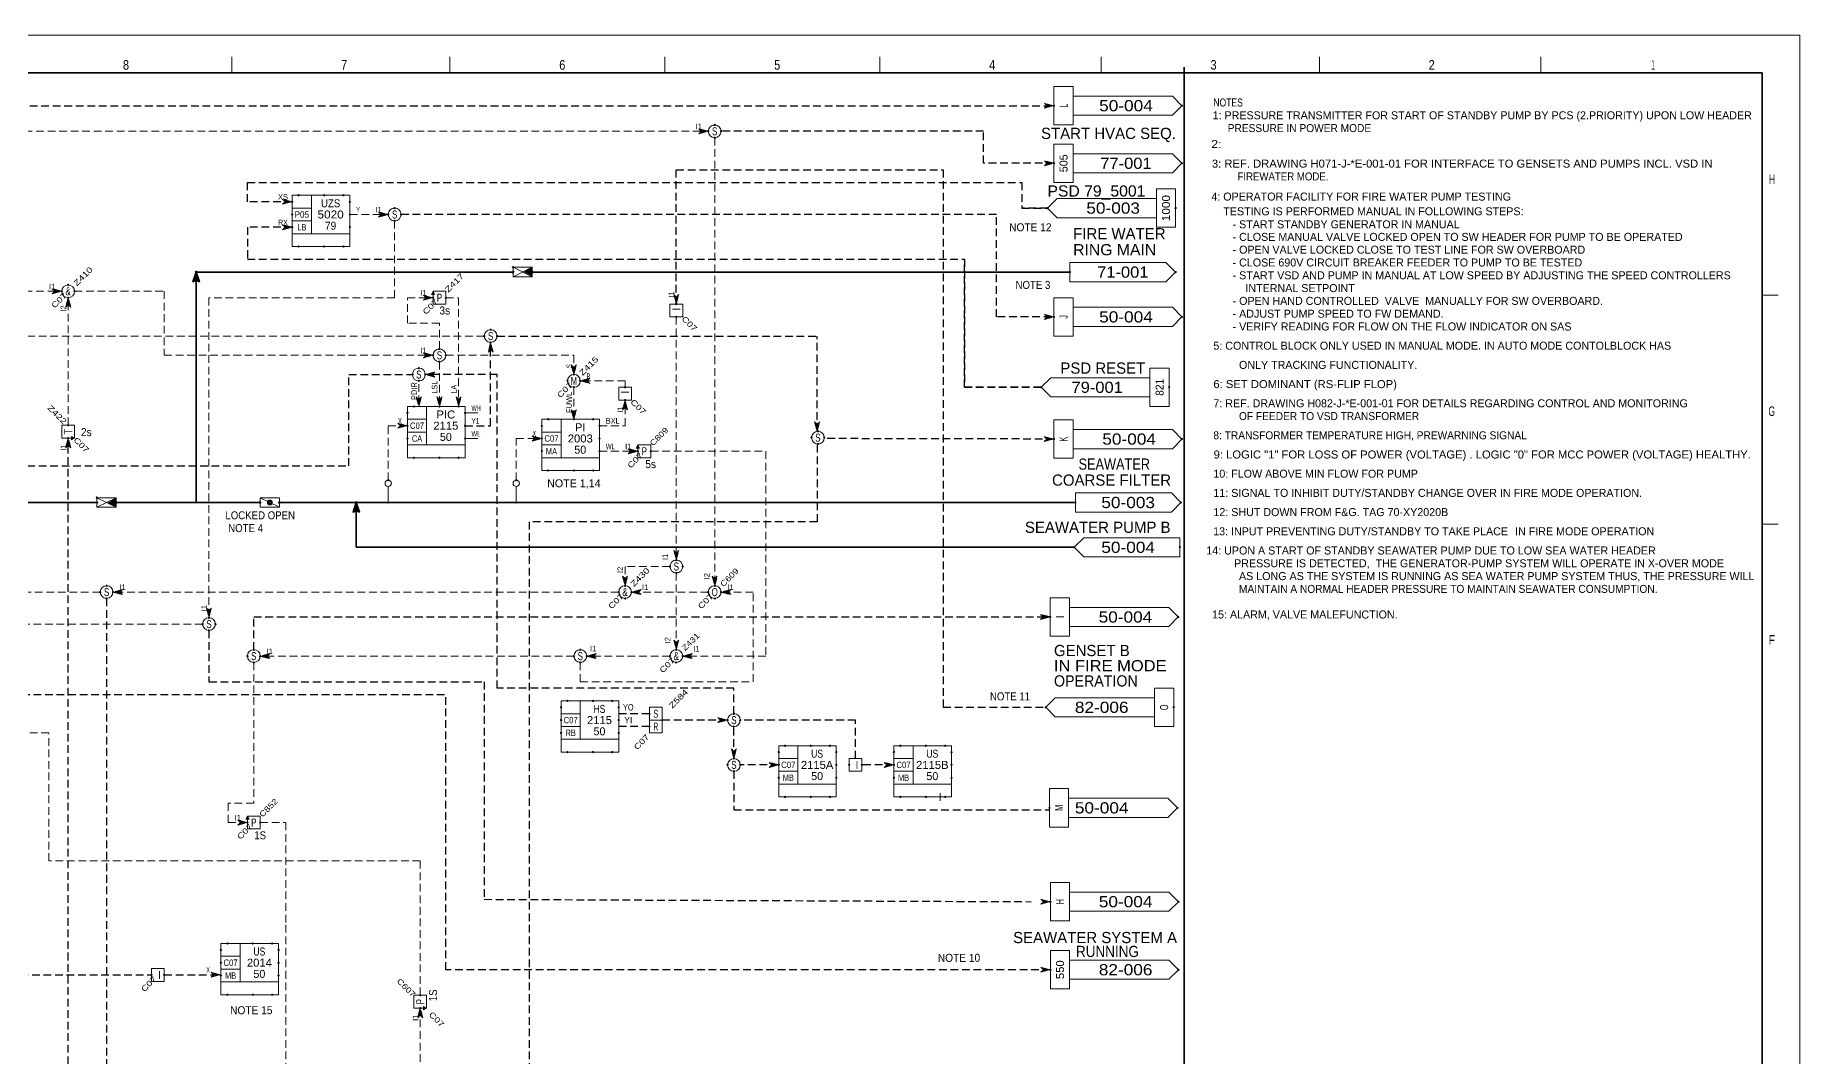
# Model space of a CAD drawing. Header units: millimetres. Extents: x 0 to 841, y 0 to 594.
# Drawn here: x 290 to 841, y 275 to 594 of the extents above; entities that cross this region are included whole.
import ezdxf
from ezdxf.enums import TextEntityAlignment as Align

# ---------------------------------------------------------------- set-up
doc = ezdxf.new("R2010")
doc.units = ezdxf.units.MM
doc.header["$LTSCALE"] = 0.8
doc.header["$PDMODE"] = 32
doc.header["$PDSIZE"] = 0.4
doc.linetypes.add('MEDIUM_DASHED', pattern=[4.5, 3, -1.5])
for name, color, linetype, lineweight in [('1', 7, 'Continuous', 13), ('12', 7, 'Continuous', 25), ('14', 7, 'MEDIUM_DASHED', 25), ('30', 7, 'Continuous', 35), ('4', 7, 'Continuous', 35), ('40', 7, 'Continuous', 35), ('43', 7, 'Continuous', 13), ('46', 7, 'MEDIUM_DASHED', 13), ('47', 7, 'Continuous', 13), ('48', 7, 'Continuous', 13), ('49', 7, 'Continuous', 13), ('50', 7, 'Continuous', 25), ('9', 7, 'Continuous', 13)]:
    doc.layers.add(name, color=color, linetype=linetype, lineweight=lineweight)
doc.layers.add('45', color=7, linetype='Continuous')

msp = doc.modelspace()

# ---------------------------------------------------------------- linework, layer by layer
at = {"layer": '1'}
for p, q in [((351.1362, 587.2614), (351.1362, 582.2276)), ((419.2969, 587.2614), (419.2969, 582.2276)), ((486.4551, 587.2614), (486.4551, 582.2276)), ((553.6134, 587.2614), (553.6134, 582.2276)), ((622.7764, 587.2614), (622.7764, 582.2276)), ((690.937, 587.2614), (690.937, 582.2276)), ((760.1, 587.2614), (760.1, 582.2276)), ((834.2748, 512.7606), (829.263, 512.7606)), ((834.2748, 441.2795), (829.263, 441.2795))]:
    msp.add_line(p, q, dxfattribs=at)
at = {"layer": '1', "lineweight": 35}
msp.add_lwpolyline([(829.263, 112.0142), (829.263, 582.2276), (10.3331, 582.2276), (10.3331, 10.3819)], dxfattribs=at)
at = {"layer": '12', "lineweight": 13}
msp.add_lwpolyline([(0, 594), (841, 594), (841, 0), (0, 0)], close=True, dxfattribs=at)
at = {"layer": '14'}
for p, q in [((126, 572), (607.9961, 572)), ((586, 564), (504, 564)), ((585.9992, 554), (586, 564)), ((607.9961, 554), (585.9992, 554)), ((606, 540), (598, 540)), ((607.1961, 506), (590, 506)), ((434, 500), (534, 500)), ((534, 470.2528), (534, 500)), ((607.9898, 467.8205), (536.2307, 467.9701)), ((508, 382), (508, 390)), ((481.6, 382), (472, 382)), ((481.6, 378), (472, 378)), ((506, 380), (485.6, 380)), ((508, 368), (508, 378)), ((522, 366), (510, 366)), ((558, 366), (548, 366)), ((330.0339, 300.3622), (347.7409, 300.3622))]:
    msp.add_line(p, q, dxfattribs=at)
for points in [[(490, 510), (490, 552), (573.4142, 552), (573.4142, 384), (605.4142, 384)], [(370, 542), (356, 542), (356, 548)], [(356, 548), (598, 548), (598, 540), (606, 540)], [(590, 506), (590, 538), (404, 538)], [(370, 534), (356, 534), (356, 524), (580, 524), (580, 484), (604, 484)], [(604, 484), (580, 484), (580, 524)], [(244, 459.4472), (387.7047, 459.4472), (387.7047, 488), (407.5646, 488)], [(244, 459.4472), (387.7047, 459.4472), (387.7047, 488), (407.5646, 488)], [(508, 390), (434, 390), (434, 488), (411.5646, 488)], [(534, 466), (534, 442), (444, 442), (444, 48), (252, 48)], [(606.6252, 132.1268), (300, 132.1268), (300, 468.1213)], [(312, 418), (312, 172), (606.6252, 172)], [(344, 408), (344, 392), (430, 392), (430, 324), (600.8866, 323.2606)], [(358, 402), (358, 412.2331), (606.8386, 412.2331)], [(220, 348), (228, 348), (228, 388), (418, 388)], [(606.8866, 302), (418, 302), (418, 388)], [(546, 368), (546, 380), (510, 380)], [(508, 364), (508, 352), (606.5858, 352)], [(245.522, 294.3622), (245.522, 300.3622), (326.0339, 300.3622)]]:
    msp.add_lwpolyline(points, dxfattribs=at)
at = {"layer": '30'}
for p, q in [((340, 519), (340, 519.5)), ((340, 518.5), (340, 518)), ((390, 447), (390, 447.5)), ((390, 446.5), (390, 446))]:
    msp.add_line(p, q, dxfattribs=at)
for points in [[(340, 520), (341, 517), (340, 517.5), (339, 517)], [(340.5, 517.5), (340, 519), (339.5, 517.5), (340, 518)], [(390, 448), (389, 445), (390, 445.5), (391, 445)], [(389.5, 445.5), (390, 447), (390.5, 445.5), (390, 446)]]:
    msp.add_lwpolyline(points, close=True, dxfattribs=at)
for p in [(340, 520), (340, 517.5), (390, 448), (390, 445.5)]:
    msp.add_point(p, dxfattribs=at)
at = {"layer": '4'}
msp.add_line((648.7173, 158), (648.7173, 584), dxfattribs=at)
at = {"layer": '40'}
for p, q in [((340, 520), (439, 520)), ((445, 520), (613, 520)), ((340, 448), (340, 517.5)), ((309, 448), (140, 448)), ((340, 448), (315, 448)), ((360, 448), (340, 448)), ((400, 448), (366, 448)), ((390, 434), (390, 448)), ((390, 434), (614, 434))]:
    msp.add_line(p, q, dxfattribs=at)
at = {"layer": '40', "lineweight": 13}
for p, q in [((445, 521.5), (439, 518.5)), ((439, 521.5), (445, 518.5)), ((315, 449.5), (309, 446.5)), ((309, 449.5), (315, 446.5)), ((360, 449.5), (366, 446.5))]:
    msp.add_line(p, q, dxfattribs=at)
for points in [[(439, 521.5), (445, 521.5), (445, 518.5), (439, 518.5)], [(309, 449.5), (315, 449.5), (315, 446.5), (309, 446.5)], [(360, 449.5), (366, 449.5), (366, 446.5), (360, 446.5)]]:
    msp.add_lwpolyline(points, close=True, dxfattribs=at)
for points in [[(442.4724, 519.9386), (444.726, 521.1906), (444.726, 518.937), (442.7228, 519.9386), (444.4756, 520.9402), (444.4756, 519.1874), (442.9732, 519.9386), (444.2252, 520.6898), (444.2252, 519.4378), (443.2236, 519.9386), (443.9748, 520.4394), (443.9748, 519.6882), (443.474, 519.9386), (443.7244, 520.189), (443.7244, 519.9386)], [(312.4724, 447.9386), (314.726, 449.1906), (314.726, 446.937), (312.7228, 447.9386), (314.4756, 448.9402), (314.4756, 447.1874), (312.9732, 447.9386), (314.2252, 448.6898), (314.2252, 447.4378), (313.2236, 447.9386), (313.9748, 448.4394), (313.9748, 447.6882), (313.474, 447.9386), (313.7244, 448.189), (313.7244, 447.9386)]]:
    msp.add_lwpolyline(points, dxfattribs=at)
at = {"layer": '40'}
msp.add_lwpolyline([(400, 448), (440, 448), (614.6795, 448)], dxfattribs=at)
at = {"layer": '40', "lineweight": 13}
for centre, radius in [((439, 521.5), 0.2402), ((439, 521.5), 0.2252), ((439, 521.5), 0.2197), ((439, 521.5), 0.1942), ((439, 521.5), 0.1496), ((439, 521.5), 0.1), ((439, 521.5), 0.0677), ((309, 449.5), 0.2402), ((309, 449.5), 0.2252), ((309, 449.5), 0.2197), ((309, 449.5), 0.1942), ((309, 449.5), 0.1496), ((309, 449.5), 0.1), ((309, 449.5), 0.0677), ((363, 448), 0.7496), ((363, 448), 0.5102), ((363, 448), 0.2693)]:
    msp.add_circle(centre, radius, dxfattribs=at)
at = {"layer": '40'}
for p in [(439, 520), (445, 520), (309, 448), (315, 448), (360, 448), (366, 448)]:
    msp.add_point(p, dxfattribs=at)
at = {"layer": '43'}
for points in [[(613, 523), (643, 523), (646, 520), (643, 517), (613, 517)], [(614.6795, 451), (644.6795, 451), (647.6795, 448), (644.6795, 445), (614.6795, 445)], [(647.3205, 437), (617.3205, 437), (614.3205, 434), (617.3205, 431), (647.3205, 431)]]:
    msp.add_lwpolyline(points, close=True, dxfattribs=at)
for p in [(613, 520), (646, 520), (614.6795, 448), (647.6795, 448), (614.3205, 434), (647.3205, 434)]:
    msp.add_point(p, dxfattribs=at)
at = {"layer": '46', "linetype": 'Continuous'}
for p, q in [((424, 476), (428, 476)), ((424, 468), (428, 468))]:
    msp.add_line(p, q, dxfattribs=at)
at = {"layer": '46'}
msp.add_line((310, 420), (82, 420), dxfattribs=at)
for points in [[(607.9961, 572), (604.9961, 572.8), (605.7961, 572), (604.9961, 571.2)], [(607.5961, 572), (605.3961, 572.6), (605.9961, 572), (605.3961, 571.4)], [(607.1961, 572), (605.7961, 572.4), (606.1961, 572), (605.7961, 571.6)], [(606.7961, 572), (606.1961, 572.2), (606.3961, 572), (606.1961, 571.8)], [(499.6, 564), (497.4, 564.6), (498, 564), (497.4, 563.4)], [(499.2, 564), (497.8, 564.4), (498.2, 564), (497.8, 563.6)], [(498.8, 564), (498.2, 564.2), (498.4, 564), (498.2, 563.8)], [(607.9961, 554), (604.9961, 554.8), (605.7961, 554), (604.9961, 553.2)], [(607.5961, 554), (605.3961, 554.6), (605.9961, 554), (605.3961, 553.4)], [(607.1961, 554), (605.7961, 554.4), (606.1961, 554), (605.7961, 553.6)], [(606.7961, 554), (606.1961, 554.2), (606.3961, 554), (606.1961, 553.8)], [(370, 542), (367, 542.8), (367.8, 542), (367, 541.2)], [(369.6, 542), (367.4, 542.6), (368, 542), (367.4, 541.4)], [(369.2, 542), (367.8, 542.4), (368.2, 542), (367.8, 541.6)], [(368.8, 542), (368.2, 542.2), (368.4, 542), (368.2, 541.8)], [(370, 534), (367, 534.8), (367.8, 534), (367, 533.2)], [(399.6, 538), (397.4, 538.6), (398, 538), (397.4, 537.4)], [(399.2, 538), (397.8, 538.4), (398.2, 538), (397.8, 537.6)], [(398.8, 538), (398.2, 538.2), (398.4, 538), (398.2, 537.8)], [(369.6, 534), (367.4, 534.6), (368, 534), (367.4, 533.4)], [(369.2, 534), (367.8, 534.4), (368.2, 534), (367.8, 533.6)], [(368.8, 534), (368.2, 534.2), (368.4, 534), (368.2, 533.8)], [(297.6, 514), (295.4, 514.6), (296, 514), (295.4, 513.4)], [(297.2, 514), (295.8, 514.4), (296.2, 514), (295.8, 513.6)], [(296.8, 514), (296.2, 514.2), (296.4, 514), (296.2, 513.8)], [(490, 510), (490.8, 513), (490, 512.2), (489.2, 513)], [(300, 511.6), (299.4, 509.4), (300, 510), (300.6, 509.4)], [(300, 511.2), (299.6, 509.8), (300, 510.2), (300.4, 509.8)], [(300, 510.8), (299.8, 510.2), (300, 510.4), (300.2, 510.2)], [(413.6, 512), (411.4, 512.6), (412, 512), (411.4, 511.4)], [(413.2, 512), (411.8, 512.4), (412.2, 512), (411.8, 511.6)], [(412.8, 512), (412.2, 512.2), (412.4, 512), (412.2, 511.8)], [(490, 510.4), (490.6, 512.6), (490, 512), (489.4, 512.6)], [(490, 510.8), (490.4, 512.2), (490, 511.8), (489.6, 512.2)], [(490, 511.2), (490.2, 511.8), (490, 511.6), (489.8, 511.8)], [(607.9961, 506), (604.9961, 506.8), (605.7961, 506), (604.9961, 505.2)], [(607.5961, 506), (605.3961, 506.6), (605.9961, 506), (605.3961, 505.4)], [(607.1961, 506), (605.7961, 506.4), (606.1961, 506), (605.7961, 505.6)], [(606.7961, 506), (606.1961, 506.2), (606.3961, 506), (606.1961, 505.8)], [(432, 498), (431.2, 495), (432, 495.8), (432.8, 495)], [(432, 497.6), (431.4, 495.4), (432, 496), (432.6, 495.4)], [(432, 497.2), (431.6, 495.8), (432, 496.2), (432.4, 495.8)], [(432, 496.8), (431.8, 496.2), (432, 496.4), (432.2, 496.2)], [(413.6, 494), (411.4, 494.6), (412, 494), (411.4, 493.4)], [(413.2, 494), (411.8, 494.4), (412.2, 494), (411.8, 493.6)], [(412.8, 494), (412.2, 494.2), (412.4, 494), (412.2, 493.8)], [(411.5646, 488), (414.5646, 488.8), (413.7646, 488), (414.5646, 487.2)], [(411.9646, 488), (414.1646, 488.6), (413.5646, 488), (414.1646, 487.4)], [(412.3646, 488), (413.7646, 488.4), (413.3646, 488), (413.7646, 487.6)], [(412.7646, 488), (413.3646, 488.2), (413.1646, 488), (413.3646, 487.8)], [(458, 488.4), (458.6, 490.6), (458, 490), (457.4, 490.6)], [(458, 488.8), (458.4, 490.2), (458, 489.8), (457.6, 490.2)], [(458, 489.2), (458.2, 489.8), (458, 489.6), (457.8, 489.8)], [(460.4, 486), (462.6, 485.4), (462, 486), (462.6, 486.6)], [(460.8, 486), (462.2, 485.6), (461.8, 486), (462.2, 486.4)], [(461.2, 486), (461.8, 485.8), (461.6, 486), (461.8, 486.2)], [(409.5646, 478.4), (410.1646, 480.6), (409.5646, 480), (408.9646, 480.6)], [(409.5646, 478.8), (409.9646, 480.2), (409.5646, 479.8), (409.1646, 480.2)], [(409.5646, 479.2), (409.7646, 479.8), (409.5646, 479.6), (409.3646, 479.8)], [(416, 478.4), (416.6, 480.6), (416, 480), (415.4, 480.6)], [(416, 478.8), (416.4, 480.2), (416, 479.8), (415.6, 480.2)], [(416, 479.2), (416.2, 479.8), (416, 479.6), (415.8, 479.8)], [(422, 478.4), (422.6, 480.6), (422, 480), (421.4, 480.6)], [(422, 478.8), (422.4, 480.2), (422, 479.8), (421.6, 480.2)], [(422, 479.2), (422.2, 479.8), (422, 479.6), (421.8, 479.8)], [(458, 474.4), (458.6, 476.6), (458, 476), (457.4, 476.6)], [(458, 474.8), (458.4, 476.2), (458, 475.8), (457.6, 476.2)], [(458, 475.2), (458.2, 475.8), (458, 475.6), (457.8, 475.8)], [(474, 479.6), (473.4, 477.4), (474, 478), (474.6, 477.4)], [(474, 479.2), (473.6, 477.8), (474, 478.2), (474.4, 477.8)], [(474, 478.8), (473.8, 478.2), (474, 478.4), (474.2, 478.2)], [(405.6, 472), (403.4, 472.6), (404, 472), (403.4, 471.4)], [(405.2, 472), (403.8, 472.4), (404.2, 472), (403.8, 471.6)], [(404.8, 472), (404.2, 472.2), (404.4, 472), (404.2, 471.8)], [(447.6, 468), (445.4, 468.6), (446, 468), (445.4, 467.4)], [(534, 470.2528), (534.8, 473.2528), (534, 472.4528), (533.2, 473.2528)], [(534, 470.6528), (534.6, 472.8528), (534, 472.2528), (533.4, 472.8528)], [(534, 471.0528), (534.4, 472.4528), (534, 472.0528), (533.6, 472.4528)], [(534, 471.4528), (534.2, 472.0528), (534, 471.8528), (533.8, 472.0528)], [(607.9898, 467.8205), (604.9898, 468.6205), (605.7898, 467.8205), (604.9898, 467.0205)], [(300, 468.1213), (299.2, 465.1213), (300, 465.9213), (300.8, 465.1213)], [(300, 467.7213), (299.4, 465.5213), (300, 466.1213), (300.6, 465.5213)], [(300, 467.3213), (299.6, 465.9213), (300, 466.3213), (300.4, 465.9213)], [(300, 466.9213), (299.8, 466.3213), (300, 466.5213), (300.2, 466.3213)], [(447.2, 468), (445.8, 468.4), (446.2, 468), (445.8, 467.6)], [(446.8, 468), (446.2, 468.2), (446.4, 468), (446.2, 467.8)], [(477.6, 464), (475.4, 464.6), (476, 464), (475.4, 463.4)], [(477.2, 464), (475.8, 464.4), (476.2, 464), (475.8, 463.6)], [(476.8, 464), (476.2, 464.2), (476.4, 464), (476.2, 463.8)], [(607.5898, 467.8205), (605.3898, 468.4205), (605.9898, 467.8205), (605.3898, 467.2205)], [(607.1898, 467.8205), (605.7898, 468.2205), (606.1898, 467.8205), (605.7898, 467.4205)], [(606.7898, 467.8205), (606.1898, 468.0205), (606.3898, 467.8205), (606.1898, 467.6205)], [(490, 430.4), (490.6, 432.6), (490, 432), (489.4, 432.6)], [(490, 430.8), (490.4, 432.2), (490, 431.8), (489.6, 432.2)], [(490, 431.2), (490.2, 431.8), (490, 431.6), (489.8, 431.8)], [(474, 422.4), (474.6, 424.6), (474, 424), (473.4, 424.6)], [(502, 422.4), (502.6, 424.6), (502, 424), (501.4, 424.6)], [(314.4, 420), (316.6, 419.4), (316, 420), (316.6, 420.6)], [(314.8, 420), (316.2, 419.6), (315.8, 420), (316.2, 420.4)], [(315.2, 420), (315.8, 419.8), (315.6, 420), (315.8, 420.2)], [(474, 422.8), (474.4, 424.2), (474, 423.8), (473.6, 424.2)], [(474, 423.2), (474.2, 423.8), (474, 423.6), (473.8, 423.8)], [(476.4, 420), (478.6, 419.4), (478, 420), (478.6, 420.6)], [(476.8, 420), (478.2, 419.6), (477.8, 420), (478.2, 420.4)], [(477.2, 420), (477.8, 419.8), (477.6, 420), (477.8, 420.2)], [(502, 422.8), (502.4, 424.2), (502, 423.8), (501.6, 424.2)], [(502, 423.2), (502.2, 423.8), (502, 423.6), (501.8, 423.8)], [(504.4, 420), (506.6, 419.4), (506, 420), (506.6, 420.6)], [(504.8, 420), (506.2, 419.6), (505.8, 420), (506.2, 420.4)], [(505.2, 420), (505.8, 419.8), (505.6, 420), (505.8, 420.2)], [(344, 412.4), (344.6, 414.6), (344, 414), (343.4, 414.6)], [(344, 412.8), (344.4, 414.2), (344, 413.8), (343.6, 414.2)], [(344, 413.2), (344.2, 413.8), (344, 413.6), (343.8, 413.8)], [(606.8386, 412.2331), (603.8386, 413.0331), (604.6386, 412.2331), (603.8386, 411.4331)], [(606.4386, 412.2331), (604.2386, 412.8331), (604.8386, 412.2331), (604.2386, 411.6331)], [(606.0386, 412.2331), (604.6386, 412.6331), (605.0386, 412.2331), (604.6386, 411.8331)], [(605.6386, 412.2331), (605.0386, 412.4331), (605.2386, 412.2331), (605.0386, 412.0331)], [(490, 402.4), (490.6, 404.6), (490, 404), (489.4, 404.6)], [(490, 402.8), (490.4, 404.2), (490, 403.8), (489.6, 404.2)], [(490, 403.2), (490.2, 403.8), (490, 403.6), (489.8, 403.8)], [(360.4, 400), (362.6, 399.4), (362, 400), (362.6, 400.6)], [(360.8, 400), (362.2, 399.6), (361.8, 400), (362.2, 400.4)], [(361.2, 400), (361.8, 399.8), (361.6, 400), (361.8, 400.2)], [(462.4, 400), (464.6, 399.4), (464, 400), (464.6, 400.6)], [(462.8, 400), (464.2, 399.6), (463.8, 400), (464.2, 400.4)], [(463.2, 400), (463.8, 399.8), (463.6, 400), (463.8, 400.2)], [(492.4, 400), (494.6, 399.4), (494, 400), (494.6, 400.6)], [(492.8, 400), (494.2, 399.6), (493.8, 400), (494.2, 400.4)], [(493.2, 400), (493.8, 399.8), (493.6, 400), (493.8, 400.2)], [(506, 380), (503, 380.8), (503.8, 380), (503, 379.2)], [(505.6, 380), (503.4, 380.6), (504, 380), (503.4, 379.4)], [(505.2, 380), (503.8, 380.4), (504.2, 380), (503.8, 379.6)], [(504.8, 380), (504.2, 380.2), (504.4, 380), (504.2, 379.8)], [(508, 368), (508.8, 371), (508, 370.2), (507.2, 371)], [(508, 368.4), (508.6, 370.6), (508, 370), (507.4, 370.6)], [(508, 368.8), (508.4, 370.2), (508, 369.8), (507.6, 370.2)], [(508, 369.2), (508.2, 369.8), (508, 369.6), (507.8, 369.8)], [(522, 366), (519, 366.8), (519.8, 366), (519, 365.2)], [(521.6, 366), (519.4, 366.6), (520, 366), (519.4, 365.4)], [(521.2, 366), (519.8, 366.4), (520.2, 366), (519.8, 365.6)], [(520.8, 366), (520.2, 366.2), (520.4, 366), (520.2, 365.8)], [(558, 366), (555, 366.8), (555.8, 366), (555, 365.2)], [(557.6, 366), (555.4, 366.6), (556, 366), (555.4, 365.4)], [(557.2, 366), (555.8, 366.4), (556.2, 366), (555.8, 365.6)], [(556.8, 366), (556.2, 366.2), (556.4, 366), (556.2, 365.8)], [(355.6, 348), (353.4, 348.6), (354, 348), (353.4, 347.4)], [(355.2, 348), (353.8, 348.4), (354.2, 348), (353.8, 347.6)], [(354.8, 348), (354.2, 348.2), (354.4, 348), (354.2, 347.8)], [(606.8866, 323.2606), (603.8866, 324.0606), (604.6866, 323.2606), (603.8866, 322.4606)], [(606.4866, 323.2606), (604.2866, 323.8606), (604.8866, 323.2606), (604.2866, 322.6606)], [(606.0866, 323.2606), (604.6866, 323.6606), (605.0866, 323.2606), (604.6866, 322.8606)], [(605.6866, 323.2606), (605.0866, 323.4606), (605.2866, 323.2606), (605.0866, 323.0606)], [(347.6472, 300.4299), (344.6472, 301.2299), (345.4472, 300.4299), (344.6472, 299.6299)], [(347.2472, 300.4299), (345.0472, 301.0299), (345.6472, 300.4299), (345.0472, 299.8299)], [(346.8472, 300.4299), (345.4472, 300.8299), (345.8472, 300.4299), (345.4472, 300.0299)], [(346.4472, 300.4299), (345.8472, 300.6299), (346.0472, 300.4299), (345.8472, 300.2299)], [(606.8866, 302), (603.8866, 302.8), (604.6866, 302), (603.8866, 301.2)], [(606.4866, 302), (604.2866, 302.6), (604.8866, 302), (604.2866, 301.4)], [(606.0866, 302), (604.6866, 302.4), (605.0866, 302), (604.6866, 301.6)], [(605.6866, 302), (605.0866, 302.2), (605.2866, 302), (605.0866, 301.8)], [(410, 289.6), (409.4, 287.4), (410, 288), (410.6, 287.4)], [(410, 289.2), (409.6, 287.8), (410, 288.2), (410.4, 287.8)], [(410, 288.8), (409.8, 288.2), (410, 288.4), (410.2, 288.2)]]:
    msp.add_lwpolyline(points, close=True, dxfattribs=at)
for points in [[(138, 556), (146, 556), (146, 564), (500, 564), (497, 564.8), (497.8, 564), (497, 563.2), (500, 564)], [(502, 562), (502, 422), (502.8, 425), (502, 424.2), (501.2, 425), (502, 422)], [(402, 536), (402, 512), (344, 512), (344, 412), (344.8, 415), (344, 414.2), (343.2, 415), (344, 412)], [(388, 538), (400, 538), (397, 538.8), (397.8, 538), (397, 537.2), (400, 538)], [(272, 514), (298, 514), (295, 514.8), (295.8, 514), (295, 513.2), (298, 514)], [(302, 514), (330, 514), (330, 494), (414, 494), (411, 494.8), (411.8, 494), (411, 493.2), (414, 494)], [(416, 496), (416, 504), (406, 504), (406, 512), (414, 512), (411, 512.8), (411.8, 512), (411, 511.2), (414, 512)], [(300, 472.1213), (300, 512), (299.2, 509), (300, 509.8), (300.8, 509), (300, 512)], [(418, 512), (422, 512), (422, 478), (422.8, 481), (422, 480.2), (421.2, 481), (422, 478)], [(490, 506), (490, 430), (490.8, 433), (490, 432.2), (489.2, 433), (490, 430)], [(430, 500), (90, 500), (90, 486), (70, 486), (70, 344), (110, 344), (110, 292), (110, 286), (194, 286), (194, 278), (194.8, 281), (194, 280.2), (193.2, 281), (194, 278)], [(416, 492), (416, 478), (416.8, 481), (416, 480.2), (415.2, 481), (416, 478)], [(418, 494), (458, 494), (458, 488), (458.8, 491), (458, 490.2), (457.2, 491), (458, 488)], [(474, 484), (474, 486), (460, 486), (463, 485.2), (462.2, 486), (463, 486.8), (460, 486)], [(409.5646, 485), (409.5646, 478), (410.3646, 481), (409.5646, 480.2), (408.7646, 481), (409.5646, 478)], [(458, 484), (458, 474), (458.8, 477), (458, 476.2), (457.2, 477), (458, 474)], [(466, 472), (474, 472), (474, 480), (473.2, 477), (474, 477.8), (474.8, 477), (474, 480)], [(400, 455), (400, 472), (406, 472), (403, 472.8), (403.8, 472), (403, 471.2), (406, 472)], [(440, 455), (440, 468), (448, 468), (445, 468.8), (445.8, 468), (445, 467.2), (448, 468)], [(466, 464), (478, 464), (475, 464.8), (475.8, 464), (475, 463.2), (478, 464)], [(482, 464), (518, 464), (518, 400), (492, 400), (495, 399.2), (494.2, 400), (495, 400.8), (492, 400)], [(488, 428), (474, 428), (474, 422), (474.8, 425), (474, 424.2), (473.2, 425), (474, 422)], [(490, 426), (490, 402), (490.8, 405), (490, 404.2), (489.2, 405), (490, 402)], [(472, 420), (314, 420), (317, 419.2), (316.2, 420), (317, 420.8), (314, 420)], [(460, 398), (460, 392), (514, 392), (514, 420), (504, 420), (507, 419.2), (506.2, 420), (507, 420.8), (504, 420)], [(500, 420), (476, 420), (479, 419.2), (478.2, 420), (479, 420.8), (476, 420)], [(342, 410), (280, 410), (280, 328), (280.8, 331), (280, 330.2), (279.2, 331), (280, 328)], [(358, 398), (358, 354), (350, 354), (350, 348), (356, 348), (353, 348.8), (353.8, 348), (353, 347.2), (356, 348)], [(458, 400), (360, 400), (363, 399.2), (362.2, 400), (363, 400.8), (360, 400)], [(488, 400), (462, 400), (465, 399.2), (464.2, 400), (465, 400.8), (462, 400)], [(410, 294), (410, 336), (294, 336), (294, 376), (136, 376), (136, 348), (36, 348), (36, 322), (36.8, 325), (36, 324.2), (35.2, 325), (36, 322)], [(360, 348), (368, 348), (368, 316), (368, 316), (368, 212), (368.8, 215), (368, 214.2), (367.2, 215), (368, 212)], [(410, 266), (410, 290), (409.2, 287), (410, 287.8), (410.8, 287), (410, 290)]]:
    msp.add_lwpolyline(points, dxfattribs=at)
at = {"layer": '46', "lineweight": 25}
msp.add_lwpolyline([(424, 472), (432, 472), (432, 498)], dxfattribs=at)
at = {"layer": '47'}
for p, q in [((400, 448), (400, 453)), ((440, 448), (440, 453))]:
    msp.add_line(p, q, dxfattribs=at)
for centre in [(400, 454), (440, 454)]:
    msp.add_circle(centre, 1, dxfattribs=at)
for p in [(400, 455), (440, 455), (400, 448), (440, 448)]:
    msp.add_point(p, dxfattribs=at)
at = {"layer": '48'}
for p, q in [((376, 544), (376, 532)), ((370, 540), (376, 540)), ((370, 536), (376, 536)), ((412, 478), (412, 466)), ((406, 474), (412, 474)), ((406, 470), (412, 470)), ((448, 470), (454, 470)), ((454, 474), (454, 462)), ((448, 466), (454, 466)), ((460, 386), (460, 374)), ((454, 382), (460, 382)), ((454, 378), (460, 378)), ((481.6, 380), (485.6, 380)), ((528, 372), (528, 360)), ((564, 372), (564, 360)), ((522, 368), (528, 368)), ((522, 364), (528, 364)), ((558, 368), (564, 368)), ((558, 364), (564, 364)), ((353.7409, 310.1945), (353.7409, 298.1945)), ((347.7409, 306.1945), (353.7409, 306.1945)), ((347.7409, 302.1945), (353.7409, 302.1945))]:
    msp.add_line(p, q, dxfattribs=at)
for points in [[(370, 544), (388, 544), (388, 532), (370, 532)], [(414, 514), (413.5, 513), (414.5, 513)], [(414, 510), (418, 510), (418, 514), (414, 514)], [(492, 506), (492, 510), (488, 510), (488, 506)], [(476, 480), (476, 484), (472, 484), (472, 480)], [(406, 478), (424, 478), (424, 466), (406, 466)], [(302, 468.1213), (302, 472.1213), (298, 472.1213), (298, 468.1213)], [(302, 468.1213), (301, 467.6213), (301, 468.6213)], [(448, 474), (466, 474), (466, 462), (448, 462)], [(478, 466), (477.5, 465), (478.5, 465)], [(478, 462), (482, 462), (482, 466), (478, 466)], [(454, 386), (472, 386), (472, 374), (454, 374)], [(481.6, 384), (485.6, 384), (485.6, 376), (481.6, 376)], [(522, 372), (540, 372), (540, 360), (522, 360)], [(558, 372), (576, 372), (576, 360), (558, 360)], [(544, 364), (548, 364), (548, 368), (544, 368)], [(356, 350), (355.5, 349), (356.5, 349)], [(356, 346), (360, 346), (360, 350), (356, 350)], [(347.7409, 310.1945), (365.7409, 310.1945), (365.7409, 298.1945), (347.7409, 298.1945)], [(326.0339, 298.3622), (330.0339, 298.3622), (330.0339, 302.3622), (326.0339, 302.3622)], [(412, 290), (412, 294), (408, 294), (408, 290)], [(412, 290), (411, 289.5), (411, 290.5)]]:
    msp.add_lwpolyline(points, close=True, dxfattribs=at)
for points in [[(370, 532), (370, 528), (388, 528), (388, 532)], [(413.6378, 513.1024), (414.0315, 513.7323), (414.3465, 513.1024), (413.7953, 513.1024), (414.0315, 513.4961), (414.189, 513.1811), (413.9528, 513.1811)], [(301.1024, 467.7591), (301.7323, 468.074), (301.1024, 468.4677), (301.1811, 467.9165), (301.4961, 468.074), (301.2598, 468.2315), (301.2598, 468.074)], [(406, 466), (406, 462), (424, 462), (424, 466)], [(477.6378, 465.1024), (478.0315, 465.7323), (478.3465, 465.1024), (477.7953, 465.1024), (478.0315, 465.4961), (478.189, 465.1811), (477.9528, 465.1811)], [(448, 462), (448, 458), (466, 458), (466, 462)], [(454, 374), (454, 370), (472, 370), (472, 374)], [(522, 360), (522, 356), (540, 356), (540, 360)], [(558, 360), (558, 356), (576, 356), (576, 360)], [(355.6378, 349.1024), (356.0315, 349.7323), (356.3465, 349.1024), (355.7953, 349.1024), (356.0315, 349.4961), (356.189, 349.1811), (355.9528, 349.1811)], [(347.7409, 298.1945), (347.7409, 294.1945), (365.7409, 294.1945), (365.7409, 298.1945)], [(411.1024, 289.6378), (411.7323, 289.9528), (411.1024, 290.3465), (411.1811, 289.7953), (411.4961, 289.9528), (411.2598, 290.1102), (411.2598, 289.9528)]]:
    msp.add_lwpolyline(points, dxfattribs=at)
for centre in [(502, 564), (402, 538), (300, 514), (432, 500), (416, 494), (409.5646, 488), (458, 486), (534.253, 468.2692), (490, 428), (312, 420), (474, 420), (502, 420), (344, 410), (358, 400), (460, 400), (490, 400), (508, 380), (508, 366)]:
    msp.add_circle(centre, 2, dxfattribs=at)
for p in [(500, 564), (502, 566), (504, 564), (502, 562), (370, 542), (372, 544), (380, 544), (386, 544), (388, 542), (370, 538), (388, 538), (400, 538), (402, 540), (402, 536), (404, 538), (370, 534), (388, 534), (372, 528), (380, 528), (386, 528), (298, 514), (300, 516), (302, 514), (300, 512), (414, 512), (418, 512), (490, 510), (432, 502), (490, 506), (416, 496), (430, 500), (432, 498), (434, 500), (414, 494), (416, 492), (418, 494), (407.5646, 488), (409.5646, 490), (409.5646, 486), (411.5646, 488), (456, 486), (458, 488), (460, 486), (458, 484), (474, 484), (474, 480), (406, 476), (408, 478), (416, 478), (422, 478), (424, 476), (450, 474), (458, 474), (464, 474), (300, 472.1213), (406, 472), (424, 472), (448, 472), (466, 472), (534.2528, 470.2693), (300, 468.1213), (406, 468), (424, 468), (448, 468), (448, 464), (466, 468), (466, 464), (478, 464), (482, 464), (532.2528, 468.2693), (534.2528, 466.2693), (536.2528, 468.2693), (408, 462), (416, 462), (422, 462), (450, 458), (458, 458), (464, 458), (490, 430), (488, 428), (490, 426), (492, 428), (310, 420), (312, 422), (314, 420), (472, 420), (474, 422), (476, 420), (500, 420), (502, 422), (504, 420), (312, 418), (474, 418), (502, 418), (342, 410), (344, 412), (344, 408), (346, 410), (356, 400), (358, 402), (358, 398), (360, 400), (458, 400), (460, 402), (460, 398), (462, 400), (488, 400), (490, 402), (490, 398), (492, 400), (456, 386), (464, 386), (470, 386), (454, 384), (472, 384), (481.6, 382), (508, 382), (454, 380), (454, 376), (472, 380), (472, 376), (481.6, 378), (485.6, 380), (506, 380), (508, 378), (510, 380), (456, 370), (464, 370), (470, 370), (522, 370), (524, 372), (532, 372), (538, 372), (540, 370), (558, 370), (560, 372), (568, 372), (574, 372), (576, 370), (506, 366), (508, 368), (508, 364), (510, 366), (522, 366), (540, 366), (544, 366), (548, 366), (558, 366), (576, 366), (522, 362), (540, 362), (558, 362), (576, 362), (524, 356), (532, 356), (538, 356), (560, 356), (568, 356), (574, 356), (356, 348), (360, 348), (349.7409, 310.1945), (357.7409, 310.1945), (363.7409, 310.1945), (347.7409, 308.1945), (347.7409, 304.1945), (365.7409, 308.1945), (365.7409, 304.1945), (326.0339, 300.3622), (330.0339, 300.3622), (347.7409, 300.1945), (365.7409, 300.1945), (349.7409, 294.1945), (357.7409, 294.1945), (363.7409, 294.1945), (410, 294), (410, 290)]:
    msp.add_point(p, dxfattribs=at)
at = {"layer": '49'}
for p, q in [((613.9961, 578), (607.9961, 578)), ((613.9961, 566), (613.9961, 578)), ((644.9961, 575), (613.9961, 575)), ((644.9961, 569), (613.9961, 569)), ((613.9961, 560), (607.9961, 560)), ((613.9961, 548), (613.9961, 560)), ((644.9961, 557), (613.9961, 557)), ((644.9961, 551), (613.9961, 551)), ((640, 534), (640, 546)), ((640, 546), (646, 546)), ((609, 543), (640, 543)), ((609, 537), (640, 537)), ((613.9961, 512), (607.9961, 512)), ((613.9961, 500), (613.9961, 512)), ((644.9961, 509), (613.9961, 509)), ((644.9961, 503), (613.9961, 503)), ((607, 487), (638, 487)), ((638, 490), (638, 478)), ((607, 481), (638, 481)), ((638, 478), (644, 478)), ((613.9898, 473.8205), (607.9898, 473.8205)), ((613.9898, 461.8205), (613.9898, 473.8205)), ((644.9898, 470.8205), (613.9898, 470.8205)), ((644.9898, 464.8205), (613.9898, 464.8205)), ((612.8386, 418.2331), (606.8386, 418.2331)), ((612.8386, 406.2331), (612.8386, 418.2331)), ((643.8386, 415.2331), (612.8386, 415.2331)), ((643.8386, 409.2331), (612.8386, 409.2331)), ((608.4142, 387), (639.4142, 387)), ((639.4142, 390), (639.4142, 378)), ((608.4142, 381), (639.4142, 381)), ((639.4142, 378), (645.4142, 378)), ((612.5858, 358.5858), (612.5858, 346.5858)), ((643.5858, 355.5858), (612.5858, 355.5858)), ((643.5858, 349.5858), (612.5858, 349.5858)), ((612.5858, 346.5858), (606.5858, 346.5858)), ((612.8866, 329.2606), (606.8866, 329.2606)), ((612.8866, 317.2606), (612.8866, 329.2606)), ((643.8866, 326.2606), (612.8866, 326.2606)), ((643.8866, 320.2606), (612.8866, 320.2606)), ((612.8866, 308), (606.8866, 308)), ((612.8866, 296), (612.8866, 308)), ((643.8866, 305), (612.8866, 305)), ((643.8866, 299), (612.8866, 299))]:
    msp.add_line(p, q, dxfattribs=at)
for points in [[(607.9961, 578), (607.9961, 566), (613.9961, 566)], [(644.9961, 575), (647.9961, 572), (644.9961, 569)], [(607.9961, 560), (607.9961, 548), (613.9961, 548)], [(644.9961, 557), (647.9961, 554), (644.9961, 551)], [(646, 546), (646, 534), (640, 534)], [(609, 543), (606, 540), (609, 537)], [(607.9961, 512), (607.9961, 500), (613.9961, 500)], [(644.9961, 509), (647.9961, 506), (644.9961, 503)], [(607, 481), (604, 484), (607, 487)], [(644, 478), (644, 490), (638, 490)], [(607.9898, 473.8205), (607.9898, 461.8205), (613.9898, 461.8205)], [(644.9898, 470.8205), (647.9898, 467.8205), (644.9898, 464.8205)], [(606.8386, 418.2331), (606.8386, 406.2331), (612.8386, 406.2331)], [(643.8386, 415.2331), (646.8386, 412.2331), (643.8386, 409.2331)], [(608.4142, 381), (605.4142, 384), (608.4142, 387)], [(645.4142, 378), (645.4142, 390), (639.4142, 390)], [(606.5858, 346.5858), (606.5858, 358.5858), (612.5858, 358.5858)], [(643.5858, 349.5858), (646.5858, 352.5858), (643.5858, 355.5858)], [(606.8866, 329.2606), (606.8866, 317.2606), (612.8866, 317.2606)], [(643.8866, 326.2606), (646.8866, 323.2606), (643.8866, 320.2606)], [(606.8866, 308), (606.8866, 296), (612.8866, 296)], [(643.8866, 305), (646.8866, 302), (643.8866, 299)]]:
    msp.add_lwpolyline(points, dxfattribs=at)
for p in [(607.9961, 572), (647.9961, 572), (607.9961, 554), (647.9961, 554), (606, 540), (646, 540), (607.9961, 506), (647.9961, 506), (604, 484), (644, 484), (607.9898, 467.8205), (647.9898, 467.8205), (606.8386, 412.2331), (646.8386, 412.2331), (605.4142, 384), (645.4142, 384), (606.5858, 352.5858), (646.5858, 352.5858), (606.8866, 323.2606), (646.8866, 323.2606), (606.8866, 302), (646.8866, 302)]:
    msp.add_point(p, dxfattribs=at)
at = {"layer": '9'}
msp.add_lwpolyline([(0, 0), (841, 0), (841, 594), (0, 594)], close=True, dxfattribs=at)

# ---------------------------------------------------------------- texts
at = {"layer": '1'}
for s, width, p in [('8', 0.85, (318.0638, 583.2346)), ('7', 0.85, (386.2244, 583.2346)), ('6', 0.85, (454.385, 583.2346)), ('5', 0.85, (521.5433, 583.2346)), ('4', 0.85, (588.7016, 583.2346)), ('3', 0.85, (657.8646, 583.2346)), ('2', 0.85, (726.0252, 583.2346)), ('1', 0.4, (795.1799, 583.2346))]:
    msp.add_text(s, height=3.02, dxfattribs=dict(at, width=width)).set_placement(p, align=Align.CENTER)
for s, width, p in [('H', 0.65, (833.2709, 547.4945)), ('G', 0.65, (833.2709, 475.0071)), ('F', 0.8, (833.2709, 403.526))]:
    msp.add_text(s, height=3.02, dxfattribs=dict(at, width=width)).set_placement(p, align=Align.RIGHT)
at = {"layer": '12'}
for s, width, p in [('NOTES', 0.8, (657.8094, 571.7504)), ('2: ', 1.15, (657.148, 558.774)), ('3: REF. DRAWING H071-J-*E-001-01 FOR INTERFACE TO GENSETS AND PUMPS INCL. VSD IN', 1.05, (657.337, 552.648)), ('FIREWATER MODE.', 0.9, (665.337, 548.648)), ('NOTE 12', 0.95, (594, 532.7496)), ('NOTE 3', 0.9, (596, 514.7496)), ('3s', 0.95, (416, 506.7496)), ('6: SET DOMINANT (RS-FLIP FLOP)', 1.05, (657.8094, 483.7504)), ('OF FEEDER TO VSD TRANSFORMER', 0.95, (665.8094, 473.7504)), ('2s', 0.95, (304, 468.7496)), ('8: TRANSFORMER TEMPERATURE HIGH, PREWARNING SIGNAL', 0.95, (657.8094, 467.7504)), ('NOTE 4', 0.9, (350, 438.7496)), ('MAINTAIN A NORMAL HEADER PRESSURE TO MAINTAIN SEAWATER CONSUMPTION.', 0.95, (665.8094, 419.7504)), ('NOTE 11', 0.9, (588, 386.1638)), ('NOTE 10', 0.95, (571.7134, 304.4614))]:
    msp.add_text(s, height=2.5, dxfattribs=dict(at, width=width)).set_placement(p)
for s, p in [('1: PRESSURE TRANSMITTER FOR START OF STANDBY PUMP BY PCS (2.PRIORITY) UPON LOW HEADER', (741.8094, 567.7504)), ('TESTING IS PERFORMED MANUAL IN FOLLOWING STEPS:', (707.8016, 537.7504)), ('NOTE 1,14', (458, 452.7496)), ('13: INPUT PREVENTING DUTY/STANDBY TO TAKE PLACE', (703.8094, 437.7504)), ('IN FIRE MODE OPERATION', (773.8094, 437.7504)), ('14: UPON A START OF STANDBY SEAWATER PUMP DUE TO LOW SEA WATER HEADER', (725.8094, 431.7504)), ('PRESSURE IS DETECTED,  THE GENERATOR-PUMP SYSTEM WILL OPERATE IN X-OVER MODE', (740.8094, 427.7504)), ('15: ALARM, VALVE MALEFUNCTION.', (686.3961, 411.7504))]:
    msp.add_text(s, height=2.5, dxfattribs=at).set_placement(p, align=Align.CENTER)
for s, width, p in [('  PRESSURE IN POWER MODE', 0.95, (683.8094, 563.7504)), ('9: LOGIC "1" FOR LOSS OF POWER (VOLTAGE) . LOGIC "0" FOR MCC POWER (VOLTAGE) HEALTHY.', 1.05, (741.8016, 461.7504)), ('5s', 0.95, (481.9921, 458.7496)), ('LOCKED OPEN', 0.9, (360, 442.7496))]:
    msp.add_text(s, height=2.5, dxfattribs=dict(at, width=width)).set_placement(p, align=Align.CENTER)
for s, p in [('4: OPERATOR FACILITY FOR FIRE WATER PUMP TESTING', (657.1795, 542.3488)), ('- START STANDBY GENERATOR IN MANUAL', (663.7937, 533.6874)), ('- CLOSE MANUAL VALVE LOCKED OPEN TO SW HEADER FOR PUMP TO BE OPERATED', (663.8094, 529.7504)), ('- OPEN VALVE LOCKED CLOSE TO TEST LINE FOR SW OVERBOARD', (663.8094, 525.7504)), ('- CLOSE 690V CIRCUIT BREAKER FEEDER TO PUMP TO BE TESTED', (663.8094, 521.7504)), ('- START VSD AND PUMP IN MANUAL AT LOW SPEED BY ADJUSTING THE SPEED CONTROLLERS', (663.8094, 517.7504)), ('INTERNAL SETPOINT', (667.8094, 513.7504)), ('- OPEN HAND CONTROLLED  VALVE  MANUALLY FOR SW OVERBOARD.', (663.8094, 509.7504)), ('- ADJUST PUMP SPEED TO FW DEMAND.', (663.8094, 505.7504)), ('- VERIFY READING FOR FLOW ON THE FLOW INDICATOR ON SAS', (663.8094, 501.7504)), ('5: CONTROL BLOCK ONLY USED IN MANUAL MODE. IN AUTO MODE CONTOLBLOCK HAS ', (657.8094, 495.7504)), ('ONLY TRACKING FUNCTIONALITY.', (665.8094, 489.7504)), ('7: REF. DRAWING H082-J-*E-001-01 FOR DETAILS REGARDING CONTROL AND MONITORING', (657.8094, 477.7504)), ('10: FLOW ABOVE MIN FLOW FOR PUMP', (657.8094, 455.7504)), ('11: SIGNAL TO INHIBIT DUTY/STANDBY CHANGE OVER IN FIRE MODE OPERATION.', (657.8094, 449.7504)), ('12: SHUT DOWN FROM F&G. TAG 70-XY2020B', (657.8094, 443.7504)), ('AS LONG AS THE SYSTEM IS RUNNING AS SEA WATER PUMP SYSTEM THUS, THE PRESSURE WILL', (665.8094, 423.7504))]:
    msp.add_text(s, height=2.5, dxfattribs=at).set_placement(p)
at = {"layer": '43'}
for s, p in [('FIRE WATER', (614, 530.2504)), ('COARSE FILTER', (607.4031, 453.2504))]:
    msp.add_text(s, height=3.5, dxfattribs=at).set_placement(p)
for s, width, p in [('RING MAIN', 1.05, (614, 525.2504)), ('SEAWATER', 0.85, (615.6795, 458.2504))]:
    msp.add_text(s, height=3.5, dxfattribs=dict(at, width=width)).set_placement(p)
for s, width, p in [('71-001', 1.1, (629.5, 518.2504)), ('50-003', 1.15, (631.1795, 446.2504)), ('50-004', 1.15, (631.1795, 432.2504))]:
    msp.add_text(s, height=3.5, dxfattribs=dict(at, width=width)).set_placement(p, align=Align.CENTER)
msp.add_text('SEAWATER PUMP B', height=3.5, dxfattribs=at).set_placement((621.6795, 438.5), align=Align.CENTER)
at = {"layer": '45'}
for p in [(496.0157, 564.626), (396.0157, 538.626), (294.0157, 514.626), (410.0157, 512.626), (410.0157, 494.626), (474.0157, 464.626), (316, 420.6252), (479.2772, 420.6252), (506, 420.6252), (463.0425, 401.5031), (495.2772, 401.4236), (362, 400.6252), (352.0157, 348.626)]:
    msp.add_text('I1', height=1.75, dxfattribs=at).set_placement(p)
for s, width, p in [('XS', 0.8, (365.5669, 542.626)), ('Y', 0.6, (390, 538.6252)), ('RX', 0.75, (365.5787, 534.626)), ('R', 0.55, (462, 486.6252)), ('X', 0.6, (403.0669, 472.626)), ('WH', 0.6, (426, 476.6252)), ('Y1', 0.7, (426, 472.6252)), ('BXL', 0.85, (468, 472.6252)), ('WL', 0.65, (426, 468.6252)), ('X', 0.6, (445.0669, 468.626)), ('WL', 0.65, (468, 464.6252)), ('X', 0.6, (343.1551, 301.0559))]:
    msp.add_text(s, height=1.75, dxfattribs=dict(at, width=width)).set_placement(p)
for s, p in [('I1', (489.3748, 512)), ('I2', (299.374, 507.6378)), ('PDIR', (408.9394, 480)), ('I1', (473.374, 476.0157)), ('I1', (299.374, 464.137)), ('I1', (487.3748, 430)), ('I2', (473.3748, 426)), ('I2', (500.4173, 424)), ('I1', (343.3748, 414)), ('I2', (488.178, 404)), ('I1', (409.374, 286.0157))]:
    msp.add_text(s, height=1.75, rotation=90, dxfattribs=at).set_placement(p)
for s, width, p in [('S', 0.6, (457.3748, 490)), ('LSL', 0.9, (415.3748, 482)), ('LA', 0.85, (421.3748, 482)), ('FUWL', 0.8, (457.3748, 476))]:
    msp.add_text(s, height=1.75, rotation=90, dxfattribs=dict(at, width=width)).set_placement(p)
at = {"layer": '46', "width": 0.95}
msp.add_text('NOTE 15', height=2.5, dxfattribs=at).set_placement((357.2205, 288.0882), align=Align.CENTER)
at = {"layer": '48'}
for s, width, p in [('S', 0.55, (483.5921, 380.7496)), ('R', 0.5, (483.6, 376.7496))]:
    msp.add_text(s, height=2.5, dxfattribs=dict(at, width=width)).set_placement(p, align=Align.CENTER)
at = {"layer": '49'}
for s, width, p in [('50-004', 1.15, (630.4961, 570.2504)), ('77-001', 1.1, (630.4961, 552.2504)), ('50-003', 1.15, (626.4961, 538.2504)), ('50-004', 1.15, (630.4961, 504.2504)), ('79-001', 1.1, (621.5, 482.2504)), ('50-004', 1.15, (631.4898, 466.0709)), ('50-004', 1.15, (630.3386, 410.4835)), ('82-006', 1.15, (622.9142, 382.2504)), ('50-004', 1.15, (622.9142, 350.8362)), ('50-004', 1.15, (630.3866, 321.511)), ('82-006', 1.15, (630.3866, 300.2504))]:
    msp.add_text(s, height=3.5, dxfattribs=dict(at, width=width)).set_placement(p, align=Align.CENTER)
for s, width, p in [('L', 0.7, (612.2465, 571.9992)), ('1000', 1.1, (644.2465, 539.9996)), ('J', 0.65, (612.2465, 505.9992)), ('821', 0.95, (642.2504, 483.9996)), ('K', 0.6, (612.2402, 467.8209)), ('O', 0.6, (643.6646, 383.9988)), ('M', 0.55, (610.8354, 352.5764)), ('H', 0.55, (611.137, 323.2598)), ('550', 1.05, (611.137, 301.9992))]:
    msp.add_text(s, height=2.5, rotation=90, dxfattribs=dict(at, width=width)).set_placement(p, align=Align.CENTER)
for s, p in [('START HVAC SEQ.', (603.9606, 561.5953)), ('PSD RESET', (610, 488.2504)), ('GENSET B', (608, 400)), ('SEAWATER SYSTEM A', (595.2299, 310.3071))]:
    msp.add_text(s, height=3.5, dxfattribs=at).set_placement(p)
for s, p in [('505', (612.2465, 553.9996)), ('I', (611.089, 412.2323))]:
    msp.add_text(s, height=2.5, rotation=90, dxfattribs=at).set_placement(p, align=Align.CENTER)
for s, width, p in [('PSD 79_5001', 1.05, (605.9606, 543.5953)), ('IN FIRE MODE', 1.1, (608, 395.2496)), ('OPERATION', 0.95, (608, 390.4992)), ('RUNNING', 0.9, (614.8866, 305.9622))]:
    msp.add_text(s, height=3.5, dxfattribs=dict(at, width=width)).set_placement(p)
at = {"layer": '50'}
for s, height, width, p in [('S', 2.5, 0.75, (502, 562.7496)), ('UZS', 2.5, 0.9, (381.9913, 540.2496)), ('P05', 2, 0.95, (373, 537)), ('LB', 2, 0.85, (373, 533)), ('5020', 2.5, 1.1, (382.0004, 536.7496)), ('79', 2.5, 0.95, (381.9996, 533.2496)), ('S', 2.5, 0.75, (402, 536.7496)), ('&', 2.5, 0.75, (299.9988, 512.7496)), ('P', 2.5, 0.75, (416, 510.7496)), ('S', 2.5, 0.75, (432, 498.7496)), ('S', 2.5, 0.75, (416, 492.7496)), ('S', 2.5, 0.75, (409.5646, 486.7496)), ('M', 2.5, 0.7, (458, 484.7496)), ('PIC', 2.5, 1.05, (418.0004, 474.2496)), ('C07', 2, 0.9, (409, 471)), ('CA', 2, 0.8, (408.9929, 467)), ('2115', 2.5, 1.05, (418, 470.7496)), ('C07', 2, 0.9, (451, 467)), ('2003', 2.5, 1.05, (460, 466.7496)), ('S', 2.5, 0.75, (534.2528, 467.0189)), ('MA', 2, 0.7, (450.9929, 463)), ('P', 2.5, 0.75, (480, 462.7496)), ('S', 2.5, 0.75, (490, 426.7496)), ('S', 2.5, 0.75, (312, 418.7496)), ('&', 2.5, 0.75, (473.9988, 418.7496)), ('O', 2.5, 0.75, (502, 418.7496)), ('S', 2.5, 0.75, (344, 408.7496)), ('S', 2.5, 0.75, (358, 398.7496)), ('S', 2.5, 0.75, (460, 398.7496)), ('&', 2.5, 0.75, (489.9988, 398.7496)), ('C07', 2, 0.9, (457, 379)), ('2115', 2.5, 1.05, (466, 378.7496)), ('HS', 2.5, 0.8, (465.9909, 382.2496)), ('YO', 2, 0.75, (474.9996, 383)), ('S', 2.5, 0.75, (508, 378.7496)), ('RB', 2, 0.75, (457, 375)), ('US', 2.5, 0.8, (533.9909, 368.2496)), ('US', 2.5, 0.8, (569.9909, 368.2496)), ('S', 2.5, 0.75, (508, 364.7496)), ('C07', 2, 0.9, (525, 365)), ('2115A', 2.5, 1.05, (533.9913, 364.7496)), ('C07', 2, 0.9, (561, 365)), ('2115B', 2.5, 1.05, (570, 364.7496)), ('MB', 2, 0.7, (525, 361)), ('MB', 2, 0.7, (561, 361)), ('P', 2.5, 0.75, (358, 346.7496)), ('1S', 2.5, 0.9, (359.9909, 342.7496)), ('US', 2.5, 0.8, (359.7319, 306.4441)), ('C07', 2, 0.9, (350.7409, 303.1945)), ('2014', 2.5, 1.05, (359.7409, 302.9441)), ('MB', 2, 0.7, (350.7409, 299.1945))]:
    msp.add_text(s, height=height, dxfattribs=dict(at, width=width)).set_placement(p, align=Align.CENTER)
for s, rotation, width, p in [('Z410', 45, 1.35, (302.7402, 515.5024)), ('Z417', 45, 1.35, (418.7402, 513.5024)), ('Z415', 45, 1.35, (460.7402, 487.5024)), ('Z422', 315, 1.35, (293.3811, 477.3811)), ('C809', 45, 1.25, (482.7402, 465.5024)), ('Z430', 45, 1.35, (476.7402, 421.5024)), ('C609', 45, 1.25, (504.7402, 421.5024)), ('Z431', 45, 1.25, (492.7402, 401.5024)), ('Z584', 45, 1.35, (488.7402, 383.5024)), ('C852', 45, 1.25, (360.7402, 349.5024))]:
    msp.add_text(s, height=1.75, rotation=rotation, dxfattribs=dict(at, width=width)).set_placement(p)
for s, rotation, width, p in [('C07', 45, 1.3, (299.7345, 512.4975)), ('C07', 45, 1.3, (415.7345, 510.4975)), ('C07', 315, 1.3, (495.4613, 501.3001)), ('C07', 45, 1.3, (457.7345, 484.4975)), ('C07', 315, 1.3, (479.4613, 475.3001)), ('C07', 315, 1.3, (305.4613, 463.4214)), ('C07', 45, 1.3, (479.7345, 462.4975)), ('C07', 45, 1.3, (473.7345, 418.4975)), ('C07', 45, 1.3, (501.7345, 418.4975)), ('C07', 45, 1.3, (489.7345, 398.4975)), ('C07', 45, 1.3, (481.7345, 374.4975)), ('C07', 45, 1.3, (357.7345, 346.4975)), ('C07', 45, 1.3, (327.7684, 298.8597)), ('C607', 315, 1.25, (407.4613, 293.3001)), ('C07', 315, 1.3, (416.4849, 283.886))]:
    msp.add_text(s, height=1.75, rotation=rotation, dxfattribs=dict(at, width=width)).set_placement(p, align=Align.RIGHT)
for p in [(491.2504, 508.4603), (475.2504, 482.4604)]:
    msp.add_text('I', height=2.5, rotation=90, dxfattribs=at).set_placement(p, align=Align.CENTER)
for s, width, p in [('T', 0.85, (301.2504, 470.1213)), ('P', 0.75, (411.2504, 292)), ('1S', 0.9, (415.2504, 293.9909))]:
    msp.add_text(s, height=2.5, rotation=90, dxfattribs=dict(at, width=width)).set_placement(p, align=Align.CENTER)
for s, height, p in [('50', 2.5, (418, 467.2496)), ('PI', 2.5, (459.9996, 470.2496)), ('50', 2.5, (460, 463.2496)), ('YI', 2, (474.9996, 379)), ('50', 2.5, (466, 375.2496)), ('I', 2.5, (546.4604, 364.7496)), ('50', 2.5, (534, 361.2496)), ('50', 2.5, (570, 361.2496)), ('I', 2.5, (572.4604, 354.7496)), ('I', 2.5, (328.4942, 299.1118)), ('50', 2.5, (359.7409, 299.4441))]:
    msp.add_text(s, height=height, dxfattribs=at).set_placement(p, align=Align.CENTER)

doc.saveas('drawing.dxf')
